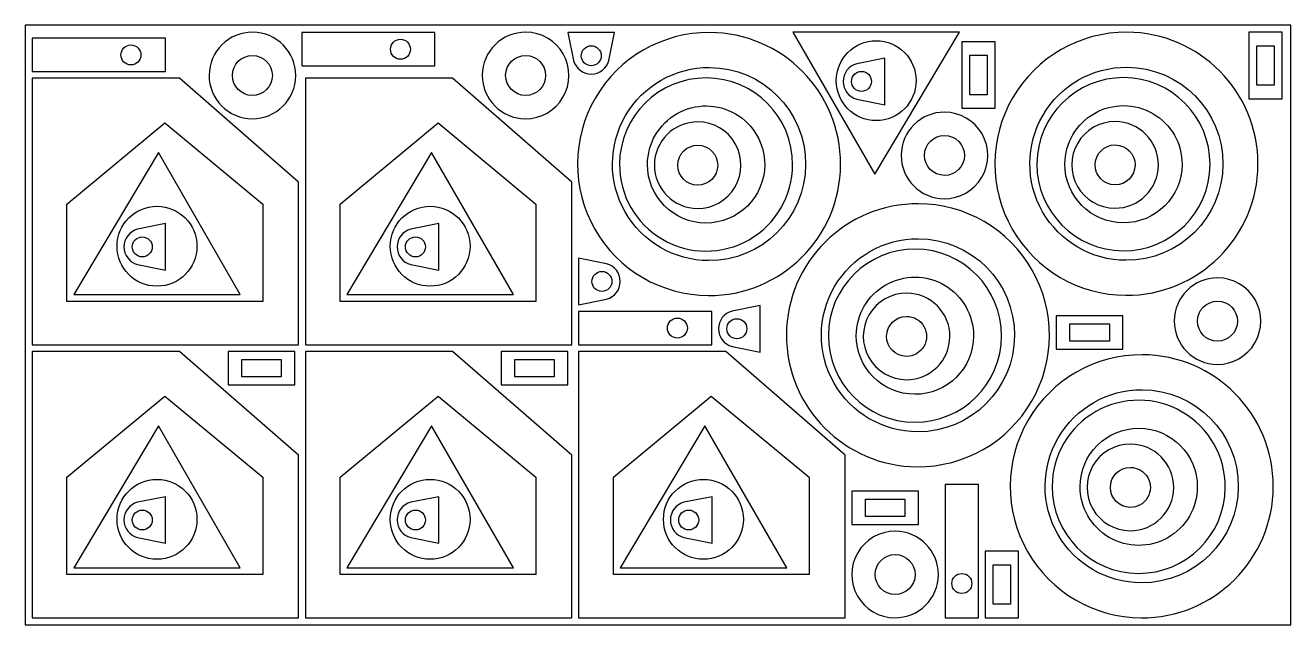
# Model space of a CAD drawing. Header units: metres. Extents: x 0 to 1900, y 0 to 900.
import ezdxf

# ---------------------------------------------------------------- set-up
doc = ezdxf.new("R2010")
doc.units = ezdxf.units.M

msp = doc.modelspace()

# ---------------------------------------------------------------- linework, layer by layer
for points in [[(0, 0), (1900, 0), (1900, 900), (0, 900)], [(210.3, 830.5), (210.3, 880.5), (10.3, 880.5), (10.3, 830.5)], [(615, 839), (615, 889), (415, 889), (415, 839)], [(1152.6, 889.6), (1275.4, 676.4), (1402.6, 889.6)], [(1406.2, 775.4), (1456.2, 775.4), (1456.2, 875.4), (1406.2, 875.4)], [(1837, 789.6), (1887, 789.6), (1887, 889.6), (1837, 889.6)], [(1862, 810), (1849, 810), (1849, 869.1), (1862, 869.1), (1875, 869.1), (1875, 810)], [(1431.2, 795.8), (1418.2, 795.8), (1418.2, 855), (1431.2, 855), (1444.2, 855), (1444.2, 795.8)], [(410.3, 420.4), (410.3, 664.5), (231.3, 820.4), (10.3, 820.4), (10.3, 420.4)], [(820.5, 420.4), (820.5, 664.5), (641.5, 820.4), (420.5, 820.4), (420.5, 420.4)], [(356.5, 631.4), (356.5, 485.4), (62.5, 485.4), (62.5, 631.4), (209.5, 753.4)], [(766.7, 631.4), (766.7, 485.4), (472.7, 485.4), (472.7, 631.4), (619.7, 753.4)], [(322.7, 495.6), (199.9, 708.8), (72.7, 495.6)], [(732.9, 495.6), (610.1, 708.8), (482.9, 495.6)], [(1030.8, 420.4), (1030.8, 470.4), (830.8, 470.4), (830.8, 420.4)], [(1648.1, 413.8), (1648.1, 463.8), (1548.1, 463.8), (1548.1, 413.8)], [(1627.7, 438.8), (1627.7, 425.8), (1568.5, 425.8), (1568.5, 438.8), (1568.5, 451.8), (1627.7, 451.8)], [(410.3, 10.3), (410.3, 254.4), (231.3, 410.3), (10.3, 410.3), (10.3, 10.3)], [(404.5, 360.3), (404.5, 410.3), (304.5, 410.3), (304.5, 360.3)], [(820.5, 10.3), (820.5, 254.4), (641.5, 410.3), (420.5, 410.3), (420.5, 10.3)], [(814.7, 360.3), (814.7, 410.3), (714.7, 410.3), (714.7, 360.3)], [(1230.8, 10.3), (1230.8, 254.4), (1051.8, 410.3), (830.8, 410.3), (830.8, 10.3)], [(384.1, 385.3), (384.1, 372.3), (324.9, 372.3), (324.9, 385.3), (324.9, 398.3), (384.1, 398.3)], [(794.3, 385.3), (794.3, 372.3), (735.1, 372.3), (735.1, 385.3), (735.1, 398.3), (794.3, 398.3)], [(356.5, 221.3), (356.5, 75.3), (62.5, 75.3), (62.5, 221.3), (209.5, 343.3)], [(766.7, 221.3), (766.7, 75.3), (472.7, 75.3), (472.7, 221.3), (619.7, 343.3)], [(1177, 221.3), (1177, 75.3), (883, 75.3), (883, 221.3), (1030, 343.3)], [(322.7, 85.5), (199.9, 298.7), (72.7, 85.5)], [(732.9, 85.5), (610.1, 298.7), (482.9, 85.5)], [(1143.2, 85.5), (1020.4, 298.7), (893.2, 85.5)], [(1381.2, 10.3), (1431.2, 10.3), (1431.2, 210.3), (1381.2, 210.3)], [(1341, 150.3), (1341, 200.3), (1241, 200.3), (1241, 150.3)], [(1320.6, 175.3), (1320.6, 162.3), (1261.4, 162.3), (1261.4, 175.3), (1261.4, 188.3), (1320.6, 188.3)], [(1441.4, 10.3), (1491.4, 10.3), (1491.4, 110.3), (1441.4, 110.3)], [(1466.4, 30.7), (1453.4, 30.7), (1453.4, 89.9), (1466.4, 89.9), (1479.4, 89.9), (1479.4, 30.7)]]:
    msp.add_lwpolyline(points, close=True)
for points in [[(341.3, 889.7, 1), (340.7, 759.7, 1)], [(578.3, 864, -1), (548.3, 864, -1)], [(751.5, 889.7, 1), (750.9, 759.7, 1)], [(876.4, 847.2), (884.8, 889.3), (814.8, 889.3), (823.3, 847.2, 0.767327)], [(1027.5, 889.2, 1), (1025.8, 494.2, 1)], [(1217.6, 816.9, -1), (1337.6, 816.9, -1)], [(1654.2, 889.6, 1), (1652.5, 494.6, 1)], [(173.6, 855.5, -1), (143.6, 855.5, -1)], [(834.8, 854.3, -1), (864.8, 854.3, -1)], [(341.1, 854.7, -1), (340.8, 794.7, -1)], [(751.4, 854.7, -1), (751.1, 794.7, -1)], [(1027.3, 836.7, -1), (1026, 546.7, -1)], [(1248.4, 789.2), (1290.5, 780.8), (1290.5, 850.8), (1248.4, 842.3, 0.767327)], [(1654, 837.1, -1), (1652.7, 547.1, -1)], [(1152.2, 690.4, 1), (892.2, 691.5, 1)], [(1255.5, 830.8, -1), (1255.5, 800.8, -1)], [(1778.9, 690.8, 1), (1518.9, 692, 1)], [(1736.9, 691, -1), (1560.9, 691.8, -1)], [(1110.2, 690.6, -1), (934.2, 691.4, -1)], [(1380.4, 769.6, 1), (1379.8, 639.6, 1)], [(1009.9, 755, 1), (1009.3, 625, 1)], [(1636.6, 755.4, 1), (1636, 625.4, 1)], [(1380.3, 734.6, -1), (1380, 674.6, -1)], [(1009.8, 720, -1), (1009.5, 660, -1)], [(1636.5, 720.4, -1), (1636.2, 660.4, -1)], [(257.7, 568.3, -1), (137.7, 568.3, -1)], [(667.9, 568.3, -1), (547.9, 568.3, -1)], [(1341.2, 632.1, 1), (1339.4, 237.1, 1)], [(168.5, 540.8), (210.6, 532.3), (210.6, 602.3), (168.5, 593.9, 0.767327)], [(578.7, 540.8), (620.8, 532.3), (620.8, 602.3), (578.7, 593.9, 0.767327)], [(175.6, 582.3, -1), (175.6, 552.3, -1)], [(585.8, 582.3, -1), (585.8, 552.3, -1)], [(1340.9, 579.6, -1), (1339.7, 289.6, -1)], [(1465.8, 433.3, 1), (1205.8, 434.5, 1)], [(872.9, 542), (830.8, 550.4), (830.8, 480.4), (872.9, 488.9, 0.767327)], [(865.8, 500.4, -1), (865.8, 530.4, -1)], [(1423.8, 433.5, -1), (1247.8, 434.3, -1)], [(1790.4, 520.8, 1), (1789.8, 390.8, 1)], [(1323.6, 497.9, 1), (1323, 367.9, 1)], [(1061.3, 417.8), (1103.4, 409.4), (1103.4, 479.4), (1061.3, 471, 0.767327)], [(1790.2, 485.8, -1), (1790, 425.8, -1)], [(994.1, 445.4, -1), (964.1, 445.4, -1)], [(1068.4, 459.4, -1), (1068.4, 429.4, -1)], [(1323.4, 462.9, -1), (1323.1, 402.9, -1)], [(1677.2, 405.3, 1), (1675.5, 10.3, 1)], [(1676.9, 352.8, -1), (1675.7, 62.8, -1)], [(1801.8, 206.5, 1), (1541.8, 207.6, 1)], [(1759.8, 206.7, -1), (1583.8, 207.4, -1)], [(1659.6, 271.1, 1), (1659, 141.1, 1)], [(1659.4, 236.1, -1), (1659.1, 176.1, -1)], [(257.7, 158.2, -1), (137.7, 158.2, -1)], [(667.9, 158.2, -1), (547.9, 158.2, -1)], [(1078.2, 158.2, -1), (958.2, 158.2, -1)], [(168.5, 130.7), (210.6, 122.2), (210.6, 192.2), (168.5, 183.8, 0.767327)], [(578.7, 130.7), (620.8, 122.2), (620.8, 192.2), (578.7, 183.8, 0.767327)], [(989, 130.7), (1031.1, 122.2), (1031.1, 192.2), (989, 183.8, 0.767327)], [(175.6, 172.2, -1), (175.6, 142.2, -1)], [(585.8, 172.2, -1), (585.8, 142.2, -1)], [(996.1, 172.2, -1), (996.1, 142.2, -1)], [(1306.3, 140.3, 1), (1305.7, 10.3, 1)], [(1306.2, 105.3, -1), (1305.9, 45.3, -1)], [(1406.2, 46.9, -1), (1406.2, 76.9, -1)]]:
    msp.add_lwpolyline(points, format="xyb", close=True)

doc.saveas('drawing.dxf')
